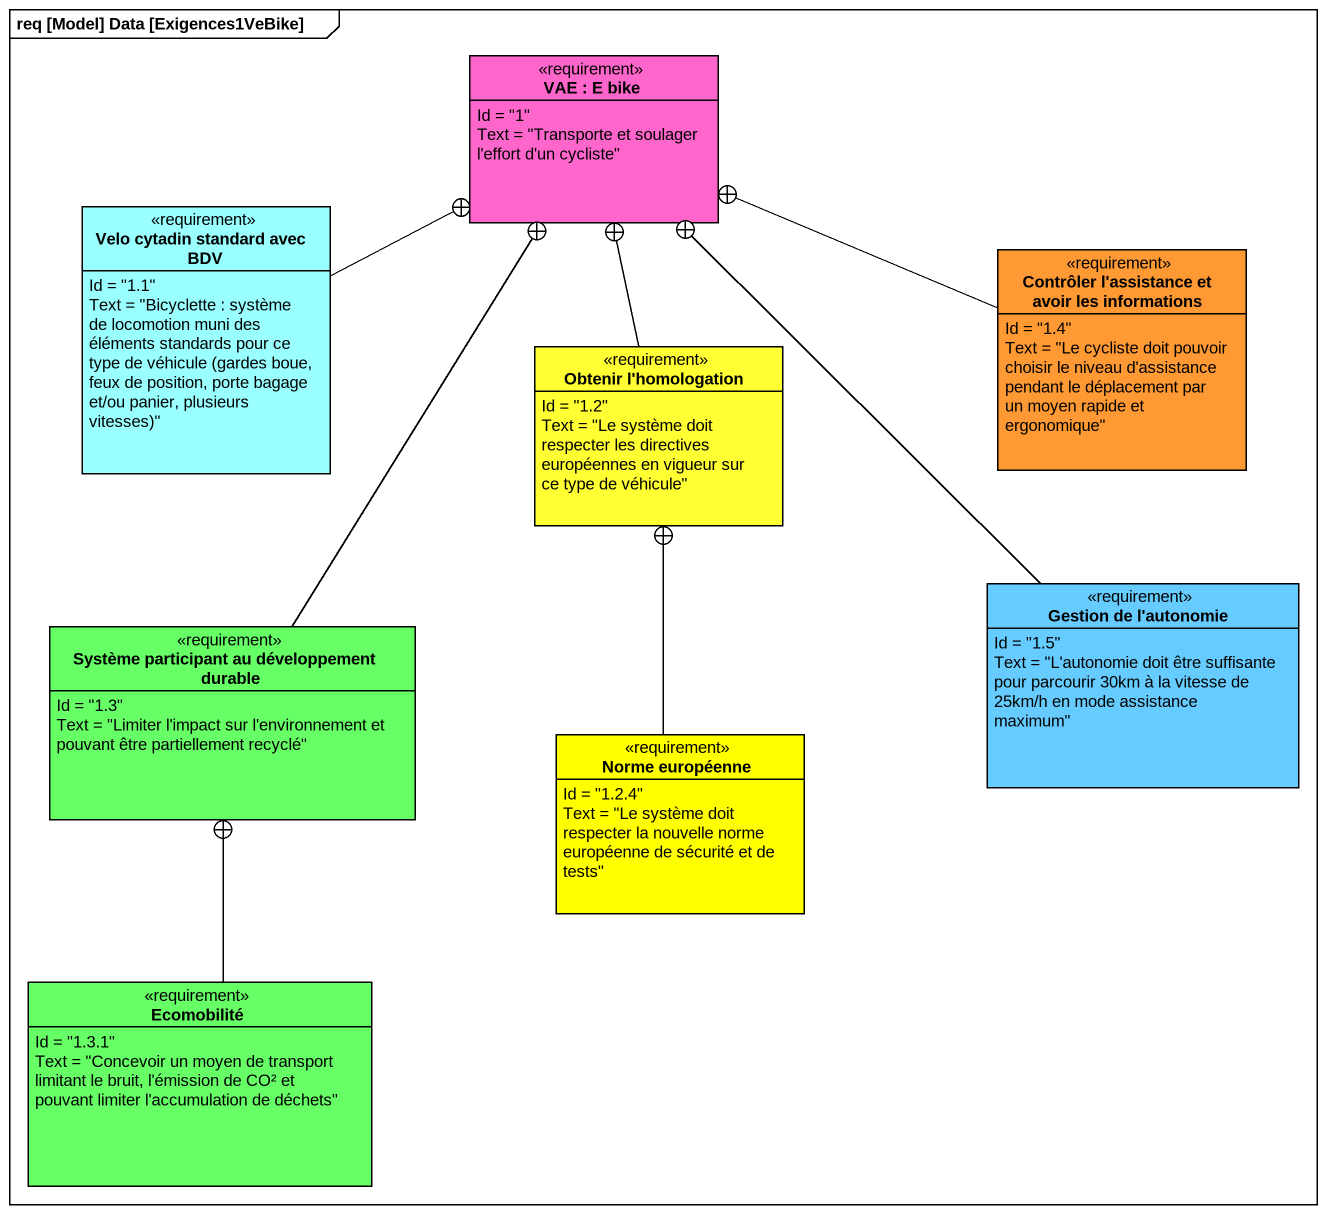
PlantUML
@startuml
mainframe req [Model] Data [Exigences1VeBike]
hide circle
hide empty members
class "VAE : E bike" as VAE_E_bike <<requirement>> #FF66CC {
  Id = "1"
  Text = "Transporte et soulager l'effort d'un cycliste"
}
class "Velo cytadin standard avec BDV" as Velo_cytadin_standard_avec <<requirement>> #99FFFF {
  Id = "1.1"
  {field} Text = "Bicyclette : système de locomotion muni des éléments standards pour ce type de véhicule (gardes boue, feux de position, porte bagage et/ou panier, plusieurs vitesses)"
}
class "Contrôler l'assistance et avoir les informations" as Contrôler_l_assistance_et <<requirement>> #FF9933 {
  Id = "1.4"
  Text = "Le cycliste doit pouvoir choisir le niveau d'assistance pendant le déplacement par un moyen rapide et ergonomique"
}
class "Obtenir l'homologation" as Obtenir_l_homologation <<requirement>> #FFFF33 {
  Id = "1.2"
  Text = "Le système doit respecter les directives européennes en vigueur sur ce type de véhicule"
}
class "Gestion de l'autonomie" as Gestion_de_l_autonomie <<requirement>> #66CCFF {
  Id = "1.5"
  Text = "L'autonomie doit être suffisante pour parcourir 30km à la vitesse de 25km/h en mode assistance maximum"
}
class "Système participant au développement durable" as Système_participant_au <<requirement>> #66FF66 {
  Id = "1.3"
  Text = "Limiter l'impact sur l'environnement et pouvant être partiellement recyclé"
}
class "Norme européenne" as Norme_européenne <<requirement>> #FFFF00 {
  Id = "1.2.4"
  Text = "Le système doit respecter la nouvelle norme européenne de sécurité et de tests"
}
class Ecomobilité <<requirement>> #66FF66 {
  Id = "1.3.1"
  Text = "Concevoir un moyen de transport limitant le bruit, l'émission de CO² et pouvant limiter l'accumulation de déchets"
}
Velo_cytadin_standard_avec -right-+ VAE_E_bike
Contrôler_l_assistance_et -left-+ VAE_E_bike
Obtenir_l_homologation -up-+ VAE_E_bike
Gestion_de_l_autonomie -up-+ VAE_E_bike
Système_participant_au -up-+ VAE_E_bike
Norme_européenne -up-+ Obtenir_l_homologation
Ecomobilité -up-+ Système_participant_au
@enduml
